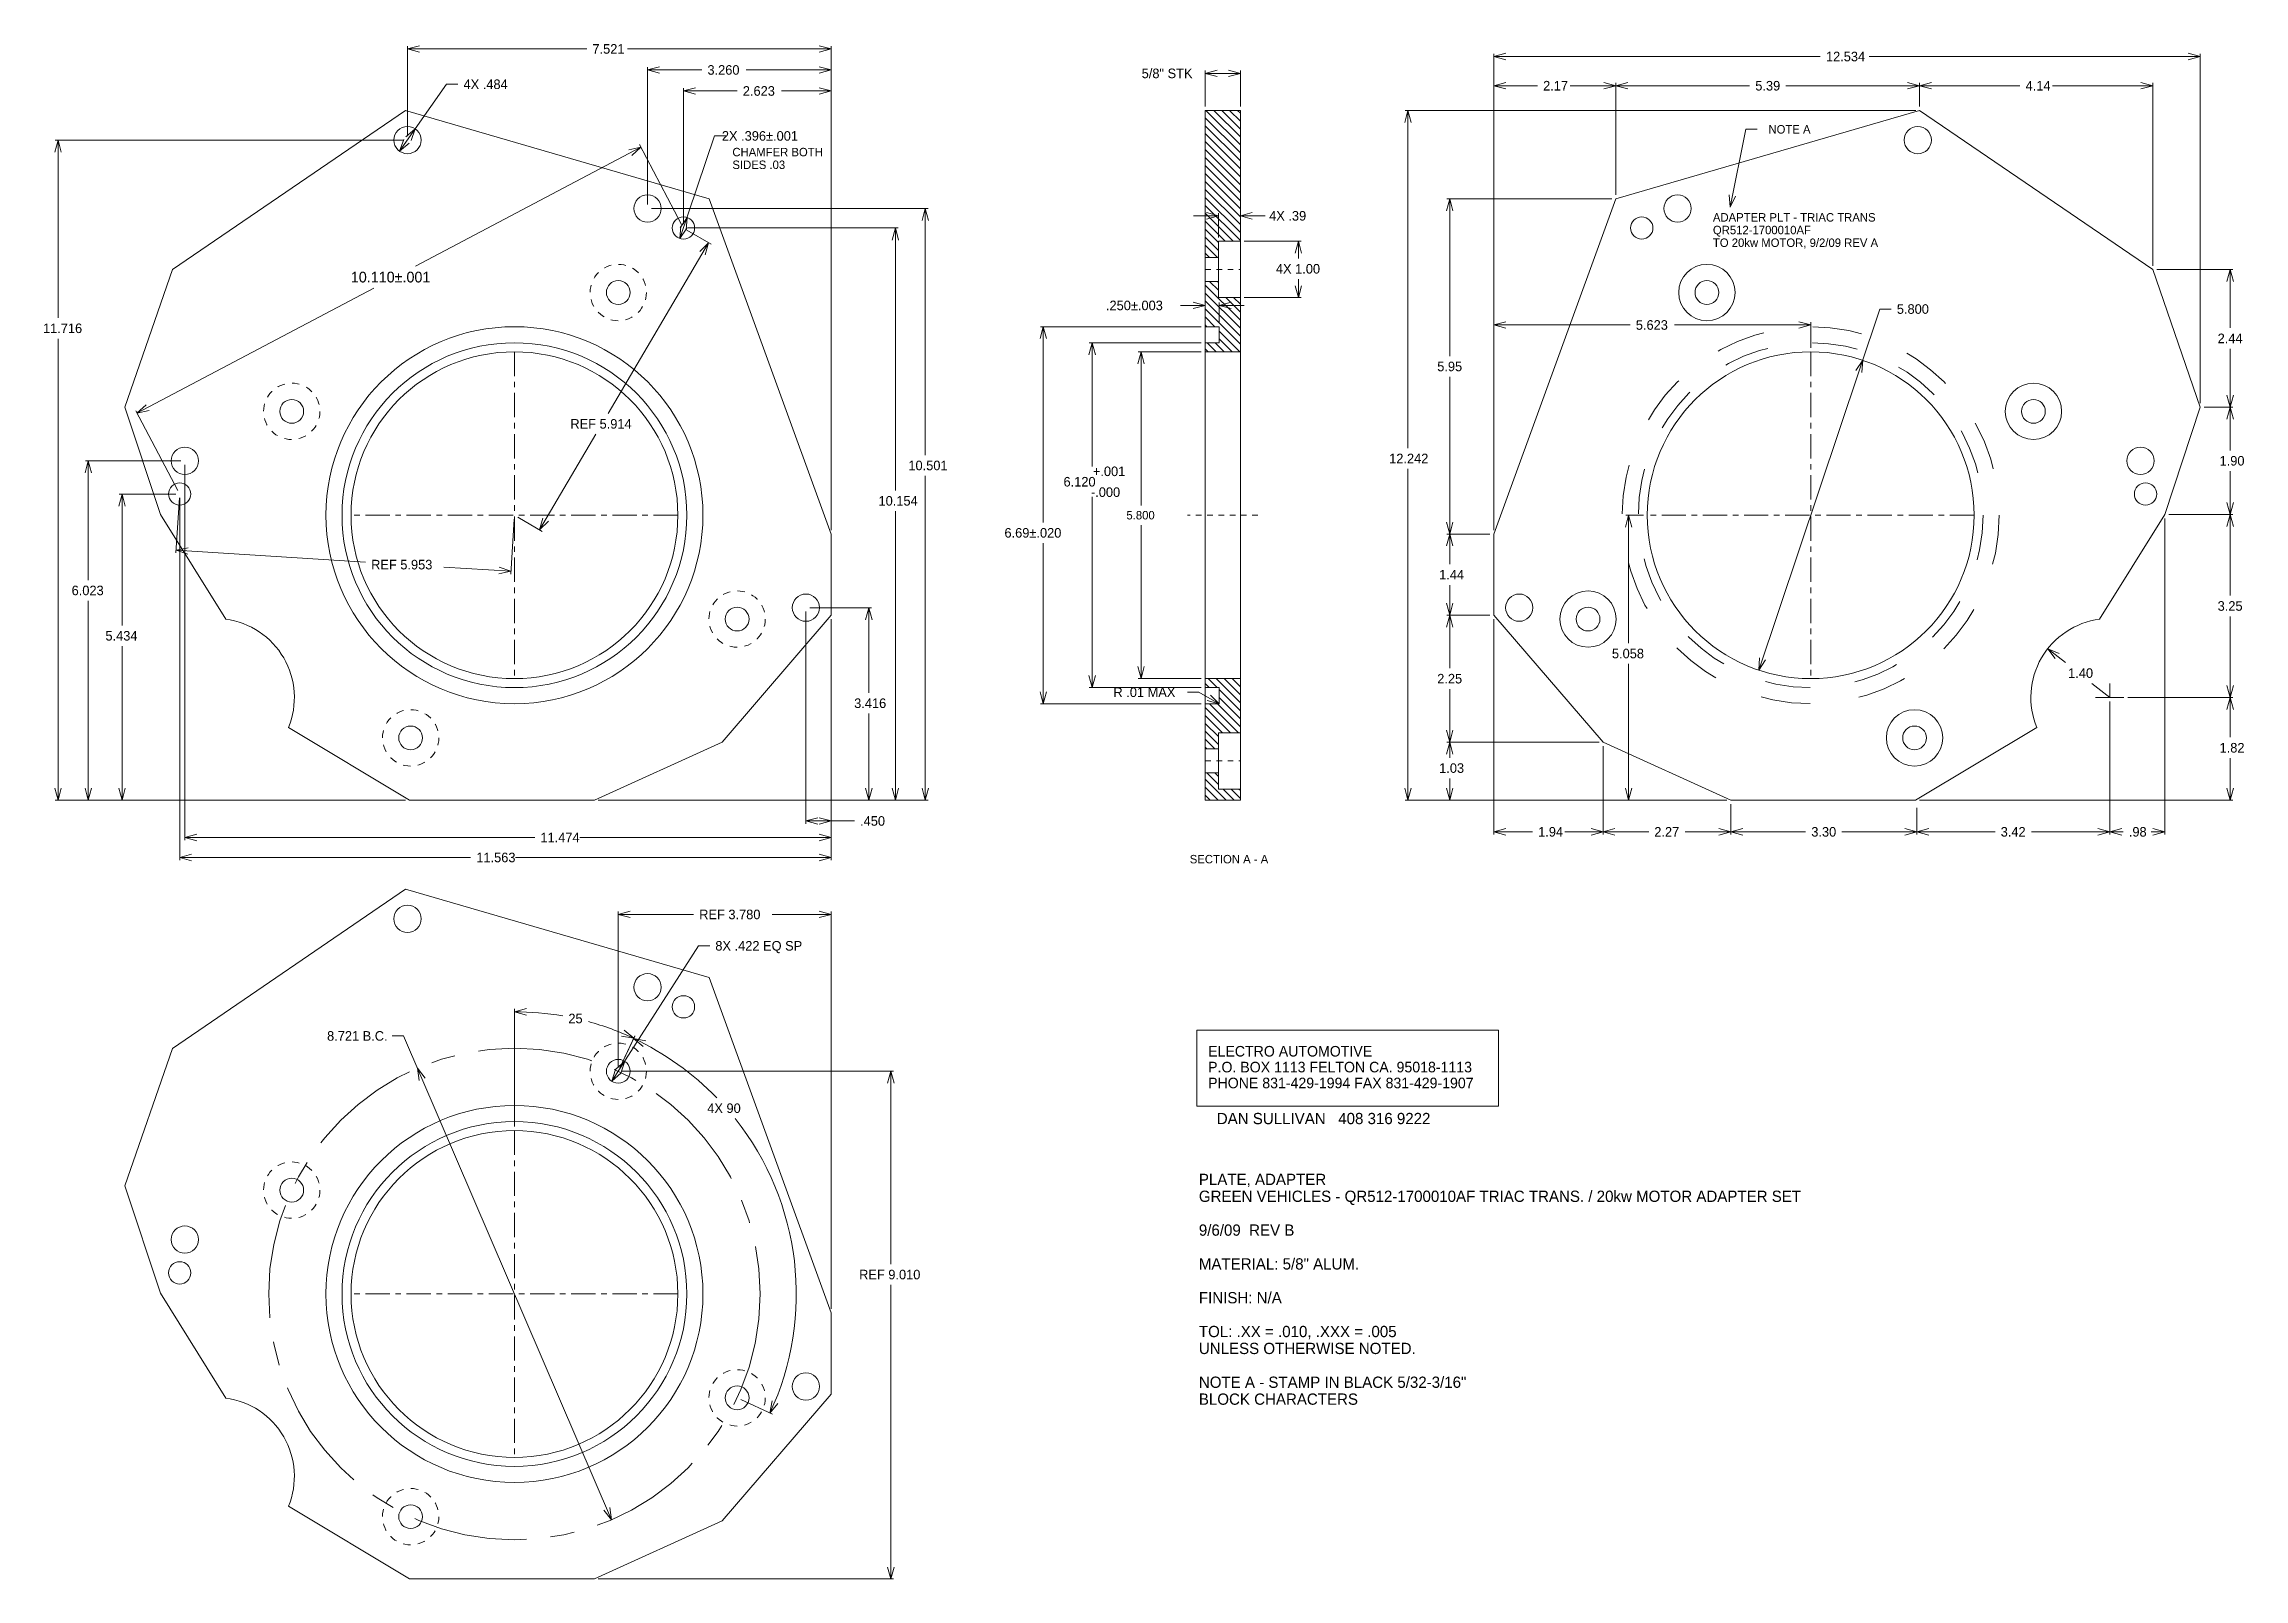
# Model space of a CAD drawing. Header units: inches. Extents: x -11.3 to 27.7, y -16.7 to 10.6.
import ezdxf

# ---------------------------------------------------------------- set-up
doc = ezdxf.new("R2010")
doc.units = ezdxf.units.IN
doc.header["$MEASUREMENT"] = 0
doc.linetypes.add('CENTERD', pattern=[0.4844, 0.2969, -0.0625, 0.0625, -0.0625])
doc.linetypes.add('HIDDEND', pattern=[0.334, 0.167, -0.167])
for name, color, linetype in [('Centerlines - Phantoms', 7, 'Continuous'), ('Dimensions - Text', 7, 'Continuous'), ('Plate', 7, 'Continuous')]:
    doc.layers.add(name, color=color, linetype=linetype)
doc.styles.add('ENGINEER', font='ENGINEER.SHX', dxfattribs={"height": 0.2})
doc.styles.add('MAIN', font='MAIN.SHX', dxfattribs={"height": 0.2})
pattern_1 = [(135, (0, 0), (-0.0707107, -0.0707107), [8000])]

msp = doc.modelspace()

# ---------------------------------------------------------------- hatches: boundary and pattern name
at = {"layer": 'Plate', "linetype": 'Continuous', "lineweight": 0}
h = msp.add_hatch(dxfattribs=at)
h.set_pattern_fill('ANSI31', color=93, scale=0.8, angle=90, style=0, pattern_type=2)
h.set_pattern_definition(pattern_1)
h.paths.add_polyline_path([(9.264, 9.393), (9.264, 6.78), (9.499, 6.78), (9.499, 7.069), (9.889, 7.069), (9.889, 9.393)])
h = msp.add_hatch(dxfattribs=at)
h.set_pattern_fill('ANSI31', color=93, scale=0.8, angle=90, style=0, pattern_type=2)
h.set_pattern_definition(pattern_1)
h.paths.add_polyline_path([(9.264, 6.358), (9.264, 5.553), (9.514, 5.553), (9.514, 5.268), (9.264, 5.268), (9.264, 5.108), (9.889, 5.108), (9.889, 6.069), (9.499, 6.069), (9.499, 6.358)])
h = msp.add_hatch(dxfattribs=at)
h.set_pattern_fill('ANSI31', color=93, scale=0.8, angle=90, style=0, pattern_type=2)
h.set_pattern_definition(pattern_1)
h.paths.add_polyline_path([(9.264, -1.137), (9.264, -1.941), (9.499, -1.941), (9.499, -1.652), (9.889, -1.652), (9.889, -0.692), (9.264, -0.692), (9.264, -0.852), (9.514, -0.852), (9.514, -1.137)])
h = msp.add_hatch(dxfattribs=at)
h.set_pattern_fill('ANSI31', color=93, scale=0.8, angle=90, style=0, pattern_type=2)
h.set_pattern_definition(pattern_1)
h.paths.add_polyline_path([(9.264, -2.363), (9.264, -2.85), (9.889, -2.85), (9.889, -2.652), (9.499, -2.652), (9.499, -2.363)])

# ---------------------------------------------------------------- linework, layer by layer
at = {"layer": 'Centerlines - Phantoms', "color": 9, "linetype": 'CENTERD', "lineweight": 0, "ltscale": 0.15625}
for p, q in [((9.264, 6.569), (9.889, 6.569)), ((9.264, -2.152), (9.889, -2.152))]:
    msp.add_line(p, q, dxfattribs=at)
at = {"layer": 'Centerlines - Phantoms', "color": 9, "linetype": 'CENTERD', "lineweight": 0, "ltscale": 1.45}
for p, q in [((-2.993, 5.108), (-2.993, -0.692)), ((20.011, 5.108), (20.011, -0.692)), ((-0.093, 2.208), (-5.893, 2.208)), ((22.911, 2.208), (17.111, 2.208)), ((-2.993, -8.713), (-2.993, -14.513)), ((-0.093, -11.613), (-5.893, -11.613))]:
    msp.add_line(p, q, dxfattribs=at)
at = {"layer": 'Centerlines - Phantoms', "color": 9, "linetype": 'CENTERD', "lineweight": 0, "ltscale": 0.3125}
msp.add_line((10.201, 2.208), (8.951, 2.208), dxfattribs=at)
at = {"layer": 'Dimensions - Text', "color": 1, "linetype": 'Continuous', "lineweight": 0}
for p, q in [((-4.891, 10.483), (-4.679, 10.54)), ((-4.891, 8.936), (-4.891, 10.533)), ((-4.891, 10.483), (-4.679, 10.426)), ((-4.891, 10.483), (-1.709, 10.483)), ((-0.985, 10.483), (2.63, 10.483)), ((-0.63, 10.11), (-0.418, 10.167)), ((-0.63, 7.721), (-0.63, 10.16)), ((2.63, 10.483), (2.417, 10.54)), ((2.63, 10.483), (2.417, 10.426)), ((2.63, 10.11), (2.417, 10.167)), ((2.63, 1.944), (2.63, 10.533)), ((2.63, 1.944), (2.63, 10.16)), ((14.389, 10.348), (14.601, 10.405)), ((14.389, 1.944), (14.389, 10.398)), ((14.389, 10.348), (14.601, 10.291)), ((14.389, 10.348), (20.181, 10.348)), ((21.046, 10.348), (26.923, 10.348)), ((26.923, 10.348), (26.711, 10.405)), ((26.923, 10.348), (26.711, 10.291)), ((26.923, 4.196), (26.923, 10.398)), ((-5.03, 8.668), (-4.196, 9.856)), ((-4.196, 9.856), (-3.996, 9.856)), ((-0.63, 10.11), (-0.418, 10.053)), ((-0.63, 10.11), (0.332, 10.11)), ((0.007, 9.737), (0.219, 9.794)), ((0.007, 7.375), (0.007, 9.787)), ((1.121, 10.11), (2.63, 10.11)), ((2.63, 10.11), (2.417, 10.053)), ((2.63, 9.737), (2.417, 9.794)), ((2.63, 1.944), (2.63, 9.787)), ((14.389, 9.83), (14.601, 9.887)), ((14.389, 1.944), (14.389, 9.88)), ((14.389, 9.83), (14.601, 9.774)), ((14.389, 9.83), (15.162, 9.83)), ((15.742, 9.83), (16.554, 9.83)), ((16.554, 9.83), (16.341, 9.887)), ((16.554, 9.83), (16.341, 9.774)), ((16.554, 9.83), (16.766, 9.887)), ((16.554, 7.892), (16.554, 9.88)), ((16.554, 7.892), (16.554, 9.88)), ((16.554, 9.83), (16.766, 9.774)), ((16.554, 9.83), (18.927, 9.83)), ((19.571, 9.83), (21.944, 9.83)), ((21.944, 9.83), (21.731, 9.887)), ((21.944, 9.83), (21.731, 9.774)), ((21.944, 9.83), (22.156, 9.887)), ((21.944, 9.463), (21.944, 9.88)), ((21.944, 9.463), (21.944, 9.88)), ((21.944, 9.83), (22.156, 9.774)), ((21.944, 9.83), (23.724, 9.83)), ((24.3, 9.83), (26.08, 9.83)), ((26.08, 9.83), (25.867, 9.887)), ((26.08, 9.83), (25.867, 9.774)), ((26.08, 6.636), (26.08, 9.88)), ((0.007, 9.737), (0.219, 9.68)), ((0.007, 9.737), (0.96, 9.737)), ((1.749, 9.737), (2.63, 9.737)), ((2.63, 9.737), (2.417, 9.68)), ((12.862, 9.393), (12.805, 9.18)), ((21.874, 9.393), (12.812, 9.393)), ((12.862, 9.393), (12.919, 9.18)), ((12.862, 3.4), (12.862, 9.393)), ((-4.752, 9.064), (-4.921, 8.923)), ((-4.752, 9.064), (-4.828, 8.857)), ((18.579, 7.673), (18.861, 9.056)), ((18.861, 9.056), (19.061, 9.056)), ((-11.092, 8.866), (-11.149, 8.653)), ((-4.961, 8.866), (-11.142, 8.866)), ((-11.092, 8.866), (-11.035, 8.653)), ((-11.092, 5.71), (-11.092, 8.866)), ((-5.03, 8.668), (-4.955, 8.874)), ((-5.03, 8.668), (-4.862, 8.809)), ((-4.747, 6.629), (-0.751, 8.739)), ((-0.751, 8.739), (-0.965, 8.69)), ((-0.751, 8.739), (-0.912, 8.59)), ((-0.026, 7.367), (-0.774, 8.784)), ((-0.056, 7.117), (0.556, 8.939)), ((0.556, 8.939), (0.756, 8.939)), ((13.605, 7.822), (13.548, 7.61)), ((16.484, 7.822), (13.555, 7.822)), ((13.605, 7.822), (13.662, 7.61)), ((13.605, 5.033), (13.605, 7.822)), ((18.579, 7.673), (18.566, 7.893)), ((18.579, 7.673), (18.678, 7.87)), ((-0.56, 7.651), (4.347, 7.651)), ((0.07, 7.492), (-0.052, 7.309)), ((0.07, 7.492), (0.056, 7.273)), ((4.297, 7.651), (4.24, 7.439)), ((4.297, 7.651), (4.354, 7.439)), ((4.297, 3.276), (4.297, 7.651)), ((-1.329, 4.014), (0.453, 7.042)), ((-0.056, 7.117), (-0.043, 7.337)), ((-0.056, 7.117), (0.065, 7.3)), ((0.067, 7.269), (0.496, 7.017)), ((0.077, 7.305), (3.817, 7.305)), ((0.453, 7.042), (0.296, 6.888)), ((0.453, 7.042), (0.394, 6.83)), ((3.767, 7.305), (3.71, 7.092)), ((3.767, 7.305), (3.824, 7.092)), ((3.767, 2.648), (3.767, 7.305)), ((26.15, 6.566), (27.504, 6.566)), ((27.454, 6.566), (27.397, 6.354)), ((27.454, 6.566), (27.511, 6.354)), ((27.454, 5.531), (27.454, 6.566)), ((-9.691, 4.019), (-5.486, 6.239)), ((9.264, 5.931), (8.824, 5.931)), ((9.264, 5.931), (9.051, 5.988)), ((9.264, 5.931), (9.051, 5.875)), ((9.264, 5.623), (9.264, 5.981)), ((9.514, 5.931), (9.726, 5.988)), ((9.514, 5.623), (9.514, 5.981)), ((9.514, 5.931), (9.726, 5.875)), ((9.514, 5.931), (9.954, 5.931)), ((19.089, -0.541), (21.239, 5.867)), ((21.239, 5.867), (21.439, 5.867)), ((6.391, 5.553), (6.334, 5.341)), ((9.194, 5.553), (6.341, 5.553)), ((6.391, 5.553), (6.448, 5.341)), ((6.391, 2.08), (6.391, 5.553)), ((14.389, 5.584), (14.601, 5.641)), ((14.389, 1.944), (14.389, 5.634)), ((14.389, 5.584), (14.601, 5.527)), ((14.389, 5.584), (16.807, 5.584)), ((17.596, 5.584), (20.011, 5.584)), ((20.011, 5.584), (19.799, 5.641)), ((20.011, 5.584), (19.799, 5.527)), ((20.011, 5.178), (20.011, 5.634)), ((-11.092, -2.85), (-11.092, 5.34)), ((7.259, 5.268), (7.202, 5.056)), ((9.194, 5.268), (7.209, 5.268)), ((7.259, 5.268), (7.316, 5.056)), ((7.259, 3.072), (7.259, 5.268)), ((8.127, 5.108), (8.07, 4.896)), ((9.194, 5.108), (8.077, 5.108)), ((8.127, 5.108), (8.184, 4.896)), ((8.127, 2.383), (8.127, 5.108)), ((27.454, 4.126), (27.454, 5.161)), ((20.934, 4.958), (20.812, 4.774)), ((20.934, 4.958), (20.92, 4.738)), ((13.605, 1.874), (13.605, 4.663)), ((27.454, 4.126), (27.397, 4.339)), ((27.454, 4.126), (27.511, 4.339)), ((-8.966, 2.646), (-9.714, 4.063)), ((-9.691, 4.019), (-9.53, 4.168)), ((-9.691, 4.019), (-9.476, 4.067)), ((26.993, 4.126), (27.504, 4.126)), ((26.993, 4.126), (27.504, 4.126)), ((27.454, 4.126), (27.397, 3.914)), ((27.454, 4.126), (27.511, 3.914)), ((27.454, 3.359), (27.454, 4.126)), ((-2.546, 1.946), (-1.547, 3.644)), ((-10.556, 3.173), (-10.613, 2.961)), ((-8.913, 3.173), (-10.606, 3.173)), ((-10.556, 3.173), (-10.499, 2.961)), ((-10.556, 1.058), (-10.556, 3.173)), ((-8.843, 3.103), (-8.843, -3.562)), ((4.297, -2.85), (4.297, 2.906)), ((12.862, -2.85), (12.862, 3.03)), ((27.454, 2.222), (27.454, 2.989)), ((-9.957, 2.584), (-10.014, 2.371)), ((-9.003, 2.584), (-10.007, 2.584)), ((-9.957, 2.584), (-9.9, 2.371)), ((-9.957, 0.253), (-9.957, 2.584)), ((-8.938, 2.514), (-9, 1.538)), ((-8.933, 2.514), (-8.933, -3.916)), ((7.259, -0.852), (7.259, 2.532)), ((27.454, 2.222), (27.397, 2.434)), ((27.454, 2.222), (27.511, 2.434)), ((-2.997, 2.138), (-3.059, 1.162)), ((-2.932, 2.173), (-2.503, 1.92)), ((-2.546, 1.946), (-2.488, 2.158)), ((-2.546, 1.946), (-2.389, 2.1)), ((3.767, -2.85), (3.767, 2.278)), ((8.127, -0.692), (8.127, 2.033)), ((13.605, 1.874), (13.548, 2.087)), ((13.605, 1.874), (13.662, 2.087)), ((16.778, 2.208), (16.721, 1.996)), ((17.041, 2.208), (16.728, 2.208)), ((16.778, 2.208), (16.835, 1.996)), ((16.778, -0.062), (16.778, 2.208)), ((26.294, 2.152), (26.294, -3.461)), ((26.364, 2.222), (27.504, 2.222)), ((26.364, 2.222), (27.504, 2.222)), ((27.454, 2.222), (27.397, 2.009)), ((27.454, 2.222), (27.511, 2.009)), ((27.454, 0.782), (27.454, 2.222)), ((-8.996, 1.588), (-8.781, 1.631)), ((-8.996, 1.588), (-8.788, 1.518)), ((-8.996, 1.588), (-5.636, 1.375)), ((6.391, -1.137), (6.391, 1.71)), ((13.605, 1.874), (13.548, 1.662)), ((14.319, 1.874), (13.555, 1.874)), ((14.319, 1.874), (13.555, 1.874)), ((13.605, 1.874), (13.662, 1.662)), ((13.605, 1.338), (13.605, 1.874)), ((-4.244, 1.287), (-3.056, 1.212)), ((-3.056, 1.212), (-3.271, 1.169)), ((-3.056, 1.212), (-3.264, 1.283)), ((13.605, 0.432), (13.605, 0.968)), ((-10.556, -2.85), (-10.556, 0.688)), ((2.18, 0.497), (2.18, -3.268)), ((2.25, 0.567), (3.346, 0.567)), ((3.296, 0.567), (3.239, 0.354)), ((3.296, 0.567), (3.353, 0.354)), ((3.296, -0.944), (3.296, 0.567)), ((13.605, 0.432), (13.548, 0.644)), ((13.605, 0.432), (13.548, 0.219)), ((14.319, 0.432), (13.555, 0.432)), ((14.319, 0.432), (13.555, 0.432)), ((13.605, 0.432), (13.662, 0.644)), ((13.605, 0.432), (13.662, 0.219)), ((13.605, -0.508), (13.605, 0.432)), ((27.454, -1.027), (27.454, 0.412)), ((2.63, 0.362), (2.63, -3.268)), ((2.63, 0.362), (2.63, -3.562)), ((2.63, 0.362), (2.63, -3.916)), ((14.389, 0.362), (14.389, -3.461)), ((-9.957, -2.85), (-9.957, -0.117)), ((19.089, -0.541), (19.103, -0.322)), ((19.089, -0.541), (19.21, -0.358)), ((24.216, -0.162), (24.419, -0.248)), ((24.216, -0.162), (24.348, -0.338)), ((24.531, -0.409), (24.216, -0.162)), ((7.259, -0.852), (7.202, -0.639)), ((7.259, -0.852), (7.316, -0.639)), ((8.127, -0.692), (8.07, -0.479)), ((9.194, -0.692), (8.077, -0.692)), ((8.127, -0.692), (8.184, -0.479)), ((16.778, -2.85), (16.778, -0.432)), ((25.317, -1.027), (25.002, -0.779)), ((25.317, -0.777), (25.317, -1.027)), ((6.391, -1.137), (6.334, -0.924)), ((9.194, -1.137), (6.341, -1.137)), ((6.391, -1.137), (6.448, -0.924)), ((9.194, -0.852), (7.209, -0.852)), ((9.153, -0.934), (8.953, -0.934)), ((9.514, -1.137), (9.153, -0.934)), ((9.514, -1.137), (9.301, -1.082)), ((9.514, -1.137), (9.357, -0.983)), ((13.605, -1.819), (13.605, -0.878)), ((25.067, -1.027), (25.567, -1.027)), ((25.317, -1.097), (25.317, -3.461)), ((25.317, -1.097), (25.317, -3.461)), ((25.637, -1.027), (27.504, -1.027)), ((25.637, -1.027), (27.504, -1.027)), ((27.454, -1.027), (27.397, -0.815)), ((27.454, -1.027), (27.397, -1.24)), ((27.454, -1.027), (27.511, -0.815)), ((27.454, -1.027), (27.511, -1.24)), ((27.454, -1.734), (27.454, -1.027)), ((3.296, -2.85), (3.296, -1.314)), ((13.605, -1.819), (13.548, -1.606)), ((13.605, -1.819), (13.548, -2.031)), ((16.255, -1.819), (13.555, -1.819)), ((16.255, -1.819), (13.555, -1.819)), ((13.605, -1.819), (13.662, -1.606)), ((13.605, -1.819), (13.662, -2.031)), ((13.605, -2.095), (13.605, -1.819)), ((16.325, -1.889), (16.325, -3.461)), ((16.325, -1.889), (16.325, -3.461)), ((27.454, -2.85), (27.454, -2.104)), ((-11.092, -2.85), (-11.149, -2.637)), ((-11.092, -2.85), (-11.035, -2.637)), ((-10.556, -2.85), (-10.613, -2.637)), ((-10.556, -2.85), (-10.499, -2.637)), ((-9.957, -2.85), (-10.014, -2.637)), ((-9.957, -2.85), (-9.9, -2.637)), ((3.296, -2.85), (3.239, -2.637)), ((3.296, -2.85), (3.353, -2.637)), ((3.767, -2.85), (3.71, -2.637)), ((3.767, -2.85), (3.824, -2.637)), ((4.297, -2.85), (4.24, -2.637)), ((4.297, -2.85), (4.354, -2.637)), ((12.862, -2.85), (12.805, -2.637)), ((12.862, -2.85), (12.919, -2.637)), ((13.605, -2.85), (13.548, -2.637)), ((13.605, -2.85), (13.605, -2.465)), ((13.605, -2.85), (13.662, -2.637)), ((16.778, -2.85), (16.721, -2.637)), ((16.778, -2.85), (16.835, -2.637)), ((27.454, -2.85), (27.397, -2.637)), ((27.454, -2.85), (27.511, -2.637)), ((-4.924, -2.85), (-11.142, -2.85)), ((-4.924, -2.85), (-10.606, -2.85)), ((-4.924, -2.85), (-10.007, -2.85)), ((-1.505, -2.85), (3.346, -2.85)), ((-1.505, -2.85), (3.817, -2.85)), ((-1.505, -2.85), (4.347, -2.85)), ((18.523, -2.85), (12.812, -2.85)), ((18.523, -2.85), (13.555, -2.85)), ((18.523, -2.85), (16.728, -2.85)), ((18.593, -2.92), (18.593, -3.461)), ((18.593, -2.92), (18.593, -3.461)), ((21.892, -2.985), (21.892, -3.461)), ((21.892, -2.985), (21.892, -3.461)), ((21.942, -2.85), (27.504, -2.85)), ((-8.843, -3.512), (-8.631, -3.455)), ((-8.843, -3.512), (-8.631, -3.569)), ((-8.843, -3.512), (-2.632, -3.512)), ((-1.831, -3.512), (2.63, -3.512)), ((2.18, -3.218), (2.393, -3.161)), ((2.18, -3.218), (2.393, -3.275)), ((2.18, -3.218), (3.041, -3.218)), ((2.63, -3.218), (2.417, -3.161)), ((2.63, -3.218), (2.417, -3.275)), ((2.63, -3.512), (2.417, -3.455)), ((2.63, -3.512), (2.417, -3.569)), ((14.389, -3.411), (14.601, -3.354)), ((14.389, -3.411), (14.601, -3.468)), ((14.389, -3.411), (15.074, -3.411)), ((15.65, -3.411), (16.325, -3.411)), ((16.325, -3.411), (16.112, -3.354)), ((16.325, -3.411), (16.112, -3.468)), ((16.325, -3.411), (16.537, -3.354)), ((16.325, -3.411), (16.537, -3.468)), ((16.325, -3.411), (17.135, -3.411)), ((17.783, -3.411), (18.593, -3.411)), ((18.593, -3.411), (18.381, -3.354)), ((18.593, -3.411), (18.381, -3.468)), ((18.593, -3.411), (18.806, -3.354)), ((18.593, -3.411), (18.806, -3.468)), ((18.593, -3.411), (19.921, -3.411)), ((20.565, -3.411), (21.892, -3.411)), ((21.892, -3.411), (21.68, -3.354)), ((21.892, -3.411), (21.68, -3.468)), ((21.892, -3.411), (22.105, -3.354)), ((21.892, -3.411), (22.105, -3.468)), ((21.892, -3.411), (23.282, -3.411)), ((23.927, -3.411), (25.317, -3.411)), ((25.317, -3.411), (25.104, -3.354)), ((25.317, -3.411), (25.104, -3.468)), ((25.317, -3.411), (25.529, -3.354)), ((25.317, -3.411), (25.529, -3.468)), ((25.317, -3.411), (25.556, -3.411)), ((26.055, -3.411), (26.294, -3.411)), ((26.294, -3.411), (26.081, -3.354)), ((26.294, -3.411), (26.081, -3.468)), ((-8.933, -3.866), (-8.721, -3.809)), ((-8.933, -3.866), (-8.721, -3.923)), ((-8.933, -3.866), (-3.77, -3.866)), ((-2.973, -3.866), (2.63, -3.866)), ((2.63, -3.866), (2.417, -3.809)), ((2.63, -3.866), (2.417, -3.923)), ((-1.263, -7.839), (0.272, -5.434)), ((0.272, -5.434), (0.472, -5.434)), ((-4.962, -7.033), (-5.162, -7.033)), ((-1.27, -15.619), (-4.962, -7.033)), ((-4.715, -7.607), (-4.579, -7.78)), ((-4.715, -7.607), (-4.683, -7.825)), ((-1.263, -7.839), (-1.197, -7.629)), ((-1.263, -7.839), (-1.101, -7.691)), ((-1.036, -7.483), (-1.199, -7.632)), ((-1.036, -7.483), (-1.103, -7.693)), ((-1.27, -15.619), (-1.407, -15.447)), ((-1.27, -15.619), (-1.302, -15.402))]:
    msp.add_line(p, q, dxfattribs=at)
at = {"layer": 'Dimensions - Text', "color": 93, "linetype": 'Continuous', "lineweight": 5}
for p, q in [((9.118, -6.93), (14.468, -6.93)), ((9.118, -8.28), (9.118, -6.93)), ((14.468, -6.93), (14.468, -8.28)), ((14.468, -8.28), (9.118, -8.28))]:
    msp.add_line(p, q, dxfattribs=at)
at = {"layer": 'Dimensions - Text', "color": 9, "linetype": 'CENTERD', "lineweight": 0, "ltscale": 6.849457}
msp.add_circle((-2.993, -11.613), 4.361, dxfattribs=at)
at = {"layer": 'Plate', "color": 1, "linetype": 'Continuous', "lineweight": 0}
for p, q in [((9.264, 10.049), (9.476, 10.105)), ((9.264, 9.463), (9.264, 10.099)), ((9.264, 10.049), (9.476, 9.992)), ((9.264, 10.049), (9.889, 10.049)), ((9.889, 10.049), (9.676, 10.105)), ((9.889, 10.049), (9.676, 9.992)), ((9.889, 9.463), (9.889, 10.099)), ((9.499, 7.521), (9.059, 7.521)), ((9.499, 7.521), (9.286, 7.578)), ((9.499, 7.521), (9.286, 7.464)), ((9.499, 7.139), (9.499, 7.571)), ((9.889, 7.521), (10.101, 7.578)), ((9.889, 7.139), (9.889, 7.571)), ((9.889, 7.521), (10.101, 7.464)), ((9.889, 7.521), (10.329, 7.521)), ((9.959, 7.069), (10.97, 7.069)), ((10.92, 7.069), (10.863, 6.856)), ((10.92, 7.069), (10.977, 6.856)), ((10.92, 6.766), (10.92, 7.069)), ((10.92, 6.069), (10.863, 6.281)), ((10.92, 6.069), (10.92, 6.396)), ((10.92, 6.069), (10.977, 6.281)), ((9.959, 6.069), (10.97, 6.069)), ((-1.15, -4.877), (-0.937, -4.82)), ((-1.15, -7.591), (-1.15, -4.827)), ((-1.15, -4.877), (-0.937, -4.934)), ((-1.15, -4.877), (0.186, -4.877)), ((1.582, -4.877), (2.63, -4.877)), ((2.63, -4.877), (2.417, -4.82)), ((2.63, -4.877), (2.417, -4.934)), ((2.63, -11.877), (2.63, -4.827)), ((-2.993, -6.605), (-2.78, -6.548)), ((-2.993, -8.643), (-2.993, -6.555)), ((-2.993, -6.605), (-2.78, -6.662)), ((-0.876, -7.075), (-1.045, -6.933)), ((-1.12, -7.598), (-0.855, -7.029)), ((-1.12, -7.598), (-0.858, -7.035)), ((-0.876, -7.075), (-1.093, -7.036)), ((-0.879, -7.08), (-0.662, -7.118)), ((-0.879, -7.08), (-0.71, -7.221)), ((-1.08, -7.661), (3.736, -7.661)), ((3.686, -7.661), (3.629, -7.874)), ((3.686, -7.661), (3.743, -7.874)), ((3.686, -11.083), (3.686, -7.661)), ((3.686, -16.671), (3.686, -11.453)), ((1.023, -13.486), (1.586, -13.748)), ((1.541, -13.727), (1.579, -13.51)), ((1.541, -13.727), (1.682, -13.559)), ((-1.505, -16.671), (3.736, -16.671)), ((3.686, -16.671), (3.629, -16.459)), ((3.686, -16.671), (3.743, -16.459))]:
    msp.add_line(p, q, dxfattribs=at)
at = {"layer": 'Plate', "color": 93, "linetype": 'Continuous', "lineweight": 0}
for p, q in [((-9.061, 6.566), (-4.925, 9.393)), ((-4.925, 9.393), (0.465, 7.822)), ((21.944, 9.393), (16.554, 7.822)), ((26.08, 6.566), (21.944, 9.393)), ((0.465, 7.822), (2.63, 1.874)), ((16.554, 7.822), (14.389, 1.874)), ((9.889, 7.069), (9.499, 7.069)), ((9.499, 7.069), (9.499, 6.069)), ((9.264, 6.78), (9.499, 6.78)), ((-9.061, 6.566), (-9.904, 4.126)), ((9.264, 6.358), (9.499, 6.358)), ((26.08, 6.566), (26.923, 4.126)), ((9.499, 6.069), (9.889, 6.069)), ((9.264, 5.553), (9.514, 5.553)), ((9.514, 5.553), (9.514, 5.268)), ((9.514, 5.268), (9.264, 5.268)), ((9.889, 5.108), (9.264, 5.108)), ((-9.904, 4.126), (-9.275, 2.222)), ((26.923, 4.126), (26.294, 2.222)), ((-9.275, 2.222), (-8.117, 0.361)), ((26.294, 2.222), (25.136, 0.361)), ((2.63, 1.874), (2.63, 0.432)), ((14.389, 1.874), (14.389, 0.432)), ((0.694, -1.819), (2.63, 0.432)), ((16.325, -1.819), (14.389, 0.432)), ((9.889, -0.692), (9.264, -0.692)), ((9.514, -0.852), (9.264, -0.852)), ((9.264, -1.137), (9.514, -1.137)), ((9.514, -1.137), (9.514, -0.852)), ((-7.003, -1.559), (-4.854, -2.85)), ((24.022, -1.559), (21.872, -2.85)), ((0.694, -1.819), (-1.575, -2.85)), ((9.264, -1.941), (9.499, -1.941)), ((9.889, -1.652), (9.499, -1.652)), ((9.499, -1.652), (9.499, -2.652)), ((16.325, -1.819), (18.593, -2.85)), ((9.264, -2.363), (9.499, -2.363)), ((9.499, -2.652), (9.889, -2.652)), ((-4.854, -2.85), (-1.575, -2.85)), ((21.872, -2.85), (18.593, -2.85)), ((-9.061, -7.255), (-4.925, -4.429)), ((-4.925, -4.429), (0.465, -5.999)), ((0.465, -5.999), (2.63, -11.947)), ((-9.061, -7.255), (-9.904, -9.695)), ((-9.904, -9.695), (-9.275, -11.6)), ((-9.275, -11.6), (-8.117, -13.46)), ((2.63, -11.947), (2.63, -13.389)), ((0.694, -15.64), (2.63, -13.389)), ((-7.003, -15.381), (-4.854, -16.671)), ((0.694, -15.64), (-1.575, -16.671)), ((-4.854, -16.671), (-1.575, -16.671))]:
    msp.add_line(p, q, dxfattribs=at)
at = {"layer": 'Plate', "color": 93, "linetype": 'Continuous', "lineweight": 5}
for p, q in [((9.264, 9.393), (9.889, 9.393)), ((9.264, 9.393), (9.264, -2.85)), ((9.889, -2.85), (9.889, 9.393)), ((9.889, -2.85), (9.264, -2.85))]:
    msp.add_line(p, q, dxfattribs=at)
at = {"layer": 'Plate', "color": 93, "linetype": 'Continuous', "lineweight": 0}
for centre, radius in [((-4.891, 8.866), 0.242), ((21.91, 8.866), 0.242), ((-0.63, 7.651), 0.242), ((17.649, 7.651), 0.242), ((0.007, 7.305), 0.198), ((17.012, 7.305), 0.198), ((18.169, 6.16), 0.5), ((-1.15, 6.16), 0.211), ((18.169, 6.16), 0.211), ((-2.993, 2.208), 3.345), ((-2.993, 2.208), 3.06), ((-2.993, 2.208), 2.9), ((20.011, 2.208), 2.9), ((23.963, 4.051), 0.5), ((-6.945, 4.051), 0.211), ((23.963, 4.051), 0.211), ((-8.843, 3.173), 0.242), ((25.862, 3.173), 0.242), ((-8.933, 2.584), 0.198), ((25.952, 2.584), 0.198), ((2.18, 0.567), 0.242), ((14.839, 0.567), 0.242), ((16.059, 0.365), 0.5), ((0.959, 0.365), 0.211), ((16.059, 0.365), 0.211), ((-4.835, -1.744), 0.211), ((21.854, -1.744), 0.5), ((21.854, -1.744), 0.211), ((-4.891, -4.956), 0.242), ((-0.63, -6.17), 0.242), ((0.007, -6.517), 0.198), ((-1.15, -7.661), 0.211), ((-2.993, -11.613), 3.345), ((-2.993, -11.613), 3.06), ((-2.993, -11.613), 2.9), ((-6.945, -9.77), 0.211), ((-8.843, -10.648), 0.242), ((-8.933, -11.238), 0.198), ((0.959, -13.456), 0.211), ((2.18, -13.255), 0.242), ((-4.835, -15.565), 0.211)]:
    msp.add_circle(centre, radius, dxfattribs=at)
at = {"layer": 'Plate', "color": 93, "linetype": 'HIDDEND', "lineweight": 0, "ltscale": 0.785398}
for centre in [(-1.15, 6.16), (-6.945, 4.051), (0.959, 0.365), (-4.835, -1.744), (-1.15, -7.661), (-6.945, -9.77), (0.959, -13.456), (-4.835, -15.565)]:
    msp.add_circle(centre, 0.5, dxfattribs=at)
at = {"layer": 'Plate', "color": 93, "linetype": 'HIDDEND', "lineweight": 0, "ltscale": 5.254314}
msp.add_circle((20.011, 2.208), 3.345, dxfattribs=at)
at = {"layer": 'Plate', "color": 93, "linetype": 'HIDDEND', "lineweight": 0, "ltscale": 4.806637}
msp.add_circle((20.011, 2.208), 3.06, dxfattribs=at)
at = {"layer": 'Plate', "color": 93, "linetype": 'Continuous', "lineweight": 0}
for centre, start, end in [((-8.298, -1.027), 337.6649, 82.5772), ((25.317, -1.027), 97.4228, 202.3351), ((-8.298, -14.849), 337.6649, 82.5772)]:
    msp.add_arc(centre, 1.4, start, end, dxfattribs=at)
at = {"layer": 'Plate', "color": 1, "linetype": 'Continuous', "lineweight": 0}
for radius, start, end in [(5.008, 80.1534, 90), (5.008, 65, 74.819), (5.002, 44.1225, 65), (5.002, 335, 38.4786)]:
    msp.add_arc((-2.993, -11.613), radius, start, end, dxfattribs=at)

# ---------------------------------------------------------------- texts
at = {"layer": 'Dimensions - Text', "color": 1, "linetype": 'Continuous', "lineweight": 0, "style": 'MAIN'}
for s, height, p in [('7.521', 0.17, (-1.609, 10.398)), ('3.260', 0.17, (0.432, 10.025)), ('12.534', 0.17, (20.281, 10.263)), ('4X .484', 0.17, (-3.896, 9.771)), ('2.623', 0.17, (1.06, 9.652)), ('2.17', 0.17, (15.262, 9.745)), ('5.39', 0.17, (19.027, 9.745)), ('4.14', 0.17, (23.824, 9.745)), ('2X .396%%p.001', 0.17, (0.688, 8.854)), ('NOTE A', 0.15, (19.261, 8.981)), ('10.110%%p.001', 0.19, (-5.896, 6.339)), ('.250%%p.003', 0.17, (7.504, 5.846)), ('5.800', 0.17, (21.539, 5.782)), ('11.716', 0.17, (-11.359, 5.44)), ('5.623', 0.17, (16.907, 5.499)), ('2.44', 0.17, (27.232, 5.261)), ('5.95', 0.17, (13.383, 4.763)), ('REF 5.914', 0.17, (-2, 3.744)), ('10.501', 0.17, (3.998, 3.006)), ('12.242', 0.17, (12.53, 3.13)), ('1.90', 0.17, (27.266, 3.089)), ('6.120', 0.17, (6.751, 2.717)), ('+.001', 0.17, (7.272, 2.902)), ('10.154', 0.17, (3.468, 2.378)), ('-.000', 0.17, (7.238, 2.532)), ('6.69%%p.020', 0.17, (5.703, 1.81)), ('5.800', 0.15, (7.867, 2.133)), ('REF 5.953', 0.17, (-5.536, 1.246)), ('1.44', 0.17, (13.417, 1.068)), ('6.023', 0.17, (-10.851, 0.788)), ('3.25', 0.17, (27.232, 0.512)), ('5.434', 0.17, (-10.251, -0.017)), ('5.058', 0.17, (16.483, -0.332)), ('2.25', 0.17, (13.383, -0.778)), ('1.40', 0.17, (24.579, -0.679)), ('3.416', 0.17, (3.036, -1.214)), ('R .01 MAX', 0.17, (7.637, -1.019)), ('1.82', 0.17, (27.266, -2.004)), ('1.03', 0.17, (13.417, -2.365)), ('11.474', 0.17, (-2.532, -3.597)), ('.450', 0.17, (3.141, -3.303)), ('1.94', 0.17, (15.174, -3.496)), ('2.27', 0.17, (17.235, -3.496)), ('3.30', 0.17, (20.021, -3.496)), ('3.42', 0.17, (23.382, -3.496)), ('.98', 0.17, (25.656, -3.496)), ('11.563', 0.17, (-3.67, -3.951)), ('8X .422 EQ SP', 0.17, (0.572, -5.519)), ('8.721 B.C.', 0.17, (-6.318, -7.118))]:
    msp.add_text(s, height=height, dxfattribs=at).set_placement(p)
at = {"layer": 'Dimensions - Text', "color": 7, "linetype": 'Continuous', "lineweight": 0, "style": 'MAIN'}
for s, height, p in [('CHAMFER BOTH', 0.15, (0.875, 8.577)), ('SIDES .03', 0.15, (0.875, 8.352)), ('ADAPTER PLT - TRIAC TRANS', 0.15, (18.275, 7.419)), ('TO 20kw MOTOR, 9/2/09 REV A', 0.15, (18.275, 6.969)), ('QR512-1700010AF', 0.15, (18.275, 7.194)), ('SECTION A - A', 0.15, (8.991, -3.971)), ('DAN SULLIVAN   408 316 9222', 0.2, (9.471, -8.599)), ('PLATE, ADAPTER', 0.2, (9.153, -9.679)), ('GREEN VEHICLES - QR512-1700010AF TRIAC TRANS. / 20kw MOTOR ADAPTER SET', 0.2, (9.153, -9.979)), ('9/6/09  REV B', 0.2, (9.153, -10.579)), ('MATERIAL: 5/8" ALUM.', 0.2, (9.153, -11.179)), ('FINISH: N/A', 0.2, (9.153, -11.779)), ('TOL: .XX = .010, .XXX = .005', 0.2, (9.153, -12.379)), ('UNLESS OTHERWISE NOTED.', 0.2, (9.153, -12.679)), ('NOTE A - STAMP IN BLACK 5/32-3/16"', 0.2, (9.153, -13.279)), ('BLOCK CHARACTERS', 0.2, (9.153, -13.579))]:
    msp.add_text(s, height=height, dxfattribs=at).set_placement(p)
at = {"layer": 'Dimensions - Text', "color": 93, "linetype": 'Continuous', "lineweight": 5, "style": 'ENGINEER'}
for s, p in [('ELECTRO AUTOMOTIVE', (9.317, -7.399)), ('P.O. BOX 1113 FELTON CA. 95018-1113', (9.317, -7.68)), ('PHONE 831-429-1994 FAX 831-429-1907', (9.317, -7.962))]:
    msp.add_text(s, height=0.1875, dxfattribs=at).set_placement(p)
at = {"layer": 'Plate', "color": 1, "linetype": 'Continuous', "lineweight": 0, "style": 'MAIN'}
for s, p in [('5/8" STK', (8.138, 9.964)), ('4X .39', (10.4, 7.436)), ('4X 1.00', (10.52, 6.496)), ('REF 3.780', (0.286, -4.962)), ('25', (-2.036, -6.809)), ('4X 90', (0.429, -8.401)), ('REF 9.010', (3.124, -11.353))]:
    msp.add_text(s, height=0.17, dxfattribs=at).set_placement(p)

doc.saveas('drawing.dxf')
